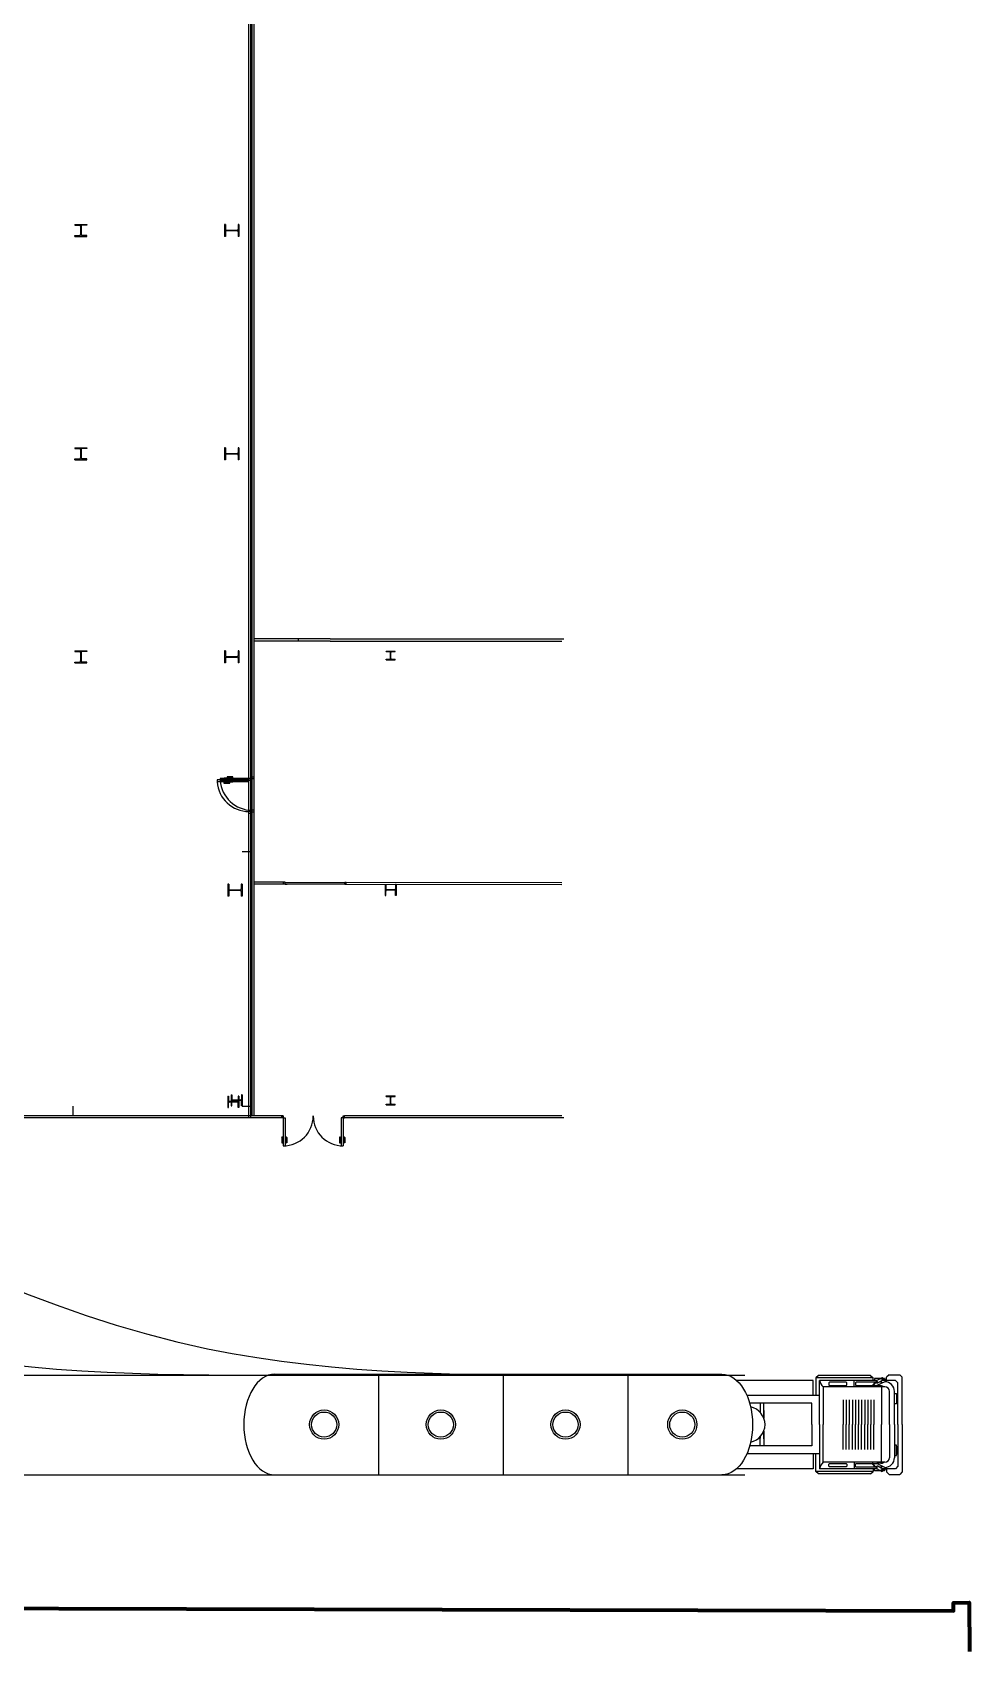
# Model space of a CAD drawing. Header units: millimetres. Extents: x 193743 to 194604, y 95927 to 96224.
# Drawn here: x 194532.5 to 194604.2, y 95982.5 to 96106.3 of the extents above; entities that cross this region are included whole.
import ezdxf

# ---------------------------------------------------------------- set-up
doc = ezdxf.new("R2010")
doc.units = ezdxf.units.MM
doc.linetypes.add('INPY-060812-B-0C$0$RAYITAS', pattern=[0.375, 0.25, -0.125])
for name, color, linetype in [('BASE-CAMIONES', 252, 'Continuous'), ('BASE-EDIFICIO PROCESO', 252, 'Continuous'), ('BASE-EDIFICIO PROCESO REACTORES TEXTO', 7, 'Continuous'), ('BASE-EDIFICO PROCESO PILARES', 252, 'Continuous'), ('BASE-TRAY_CAMIONES', 252, 'Continuous'), ('BASE-VALLADO', 7, 'Continuous')]:
    doc.layers.add(name, color=color, linetype=linetype)

# ---------------------------------------------------------------- blocks, each defined once
blk = doc.blocks.new('INPY-060812-B-0C$0$CAMION-16.5')
at = {"layer": 'BASE-CAMIONES'}
for p, q in [((-1188, 0), (-1250, -62)), ((0, 0), (-1188, 0)), ((0, 0), (1188, 0)), ((1188, 0), (1250, -62)), ((-1250, -331), (-1250, -62)), ((-1250, -331), (-1188, -393)), ((-1107, -393), (-1188, -393)), ((-1145, -447), (-1090, -391)), ((-1090, -398), (-1139, -453)), ((-1045, -107), (-1107, -169)), ((-1107, -169), (-1107, -408)), ((-1089, -391), (-1089, -398)), ((0, -107), (-1045, -107)), ((0, -194), (-830, -194)), ((0, -322), (-830, -322)), ((-777, -141), (-520, -141)), ((-777, -194), (-777, -141)), ((-752, -141), (-741, -131)), ((-741, -131), (-548, -131)), ((-548, -131), (-538, -141)), ((-520, -141), (-520, -194)), ((0, -107), (1045, -107)), ((0, -194), (830, -194)), ((0, -322), (830, -322)), ((520, -141), (520, -194)), ((777, -141), (520, -141)), ((548, -131), (538, -141)), ((741, -131), (548, -131)), ((752, -141), (741, -131)), ((777, -194), (777, -141)), ((1045, -107), (1107, -169)), ((1089, -391), (1089, -398)), ((1145, -447), (1090, -391)), ((1090, -398), (1139, -453)), ((1107, -169), (1107, -408)), ((1107, -393), (1188, -393)), ((1250, -331), (1188, -393)), ((1250, -331), (1250, -62)), ((-1234, -794), (-1173, -732)), ((-1234, -794), (-1234, -2099)), ((-1113, -626), (-1174, -515)), ((-1173, -732), (-1173, -2161)), ((-1109, -732), (-1173, -732)), ((-1158, -446), (-1158, -481)), ((-1144, -446), (-1158, -446)), ((-1158, -543), (-1158, -693)), ((-1158, -693), (-1107, -693)), ((-1152, -509), (-1145, -447)), ((-1152, -509), (-1142, -531)), ((-1138, -489), (-1142, -506)), ((-1142, -506), (-1135, -525)), ((-1135, -525), (-1142, -532)), ((-1139, -453), (-1139, -489)), ((-1107, -446), (-1132, -446)), ((-1114, -485), (-1043, -615)), ((-1107, -417), (-1107, -498)), ((-1107, -642), (-1107, -2072)), ((-1081, -626), (-1052, -686)), ((-1080, -626), (-1074, -620)), ((-1074, -619), (-1048, -677)), ((-1073, -438), (-976, -634)), ((-1065, -514), (-1051, -506)), ((-1065, -514), (-1065, -576)), ((-1065, -660), (-1065, -1156)), ((-1052, -686), (-968, -750)), ((-1035, -514), (-1051, -506)), ((-1048, -677), (-966, -735)), ((-970, -535), (-976, -634)), ((-976, -728), (-976, -629)), ((-976, -1156), (-976, -744)), ((-965, -735), (-967, -751)), ((-946, -438), (-946, -1983)), ((-946, -518), (0, -518)), ((-624, -708), (0, -708)), ((-624, -785), (0, -785)), ((946, -518), (0, -518)), ((624, -708), (0, -708)), ((624, -785), (0, -785)), ((946, -438), (946, -1983)), ((965, -735), (967, -751)), ((1048, -677), (966, -735)), ((1052, -686), (968, -750)), ((970, -535), (976, -634)), ((1073, -438), (976, -634)), ((976, -728), (976, -629)), ((976, -1156), (976, -744)), ((1035, -514), (1051, -506)), ((1114, -485), (1043, -615)), ((1074, -619), (1048, -677)), ((1065, -514), (1051, -506)), ((1081, -626), (1052, -686)), ((1065, -514), (1065, -576)), ((1065, -660), (1065, -1156)), ((1080, -626), (1074, -620)), ((1107, -417), (1107, -498)), ((1107, -446), (1132, -446)), ((1107, -642), (1107, -2072)), ((1158, -693), (1107, -693)), ((1109, -732), (1173, -732)), ((1113, -626), (1174, -515)), ((1142, -506), (1135, -525)), ((1135, -525), (1142, -532)), ((1138, -489), (1142, -506)), ((1139, -453), (1139, -489)), ((1152, -509), (1142, -531)), ((1144, -446), (1158, -446)), ((1152, -509), (1145, -447)), ((1158, -446), (1158, -481)), ((1158, -543), (1158, -693)), ((1234, -794), (1173, -732)), ((1173, -732), (1173, -2161)), ((1234, -794), (1234, -2099)), ((-946, -1206), (-1107, -1206)), ((-1049, -1172), (-1065, -1156)), ((-1049, -1172), (-991, -1172)), ((-976, -1156), (-991, -1172)), ((-624, -863), (0, -863)), ((-624, -940), (0, -940)), ((-624, -1018), (0, -1018)), ((-624, -1095), (0, -1095)), ((-624, -1173), (0, -1173)), ((624, -863), (0, -863)), ((624, -940), (0, -940)), ((624, -1018), (0, -1018)), ((624, -1095), (0, -1095)), ((624, -1173), (0, -1173)), ((946, -1206), (1107, -1206)), ((976, -1156), (991, -1172)), ((1049, -1172), (991, -1172)), ((1049, -1172), (1065, -1156)), ((-1045, -1392), (-1060, -1407)), ((-1060, -1407), (-1060, -1825)), ((-991, -1392), (-1045, -1392)), ((-976, -1407), (-991, -1392)), ((-976, -1825), (-976, -1407)), ((-624, -1250), (0, -1250)), ((-624, -1328), (0, -1328)), ((-624, -1405), (0, -1405)), ((-624, -1482), (0, -1482)), ((624, -1250), (0, -1250)), ((624, -1328), (0, -1328)), ((624, -1405), (0, -1405)), ((624, -1482), (0, -1482)), ((976, -1407), (991, -1392)), ((976, -1825), (976, -1407)), ((991, -1392), (1045, -1392)), ((1045, -1392), (1060, -1407)), ((1060, -1407), (1060, -1825)), ((-1060, -1825), (-1045, -1841)), ((-1045, -1841), (-991, -1841)), ((-991, -1841), (-976, -1825)), ((-946, -1983), (0, -1983)), ((946, -1983), (0, -1983)), ((991, -1841), (976, -1825)), ((1045, -1841), (991, -1841)), ((1060, -1825), (1045, -1841)), ((-1234, -2099), (-1173, -2161)), ((-1173, -2161), (-1109, -2161)), ((-1109, -2161), (-734, -2161)), ((0, -2072), (-1107, -2072)), ((-732, -2233), (-1107, -2233)), ((-1107, -2233), (-1107, -4152)), ((-732, -2072), (-732, -3893)), ((0, -2268), (-535, -2268)), ((-535, -2268), (-535, -3823)), ((0, -2072), (1107, -2072)), ((0, -2268), (535, -2268)), ((535, -2268), (535, -3823)), ((732, -2072), (732, -3893)), ((732, -2233), (1107, -2233)), ((1109, -2161), (734, -2161)), ((1107, -2233), (1107, -4152)), ((1173, -2161), (1109, -2161)), ((1234, -2099), (1173, -2161)), ((-164, -3469), (-535, -3469)), ((-535, -3559), (-304, -3559)), ((-356, -3469), (-164, -3469)), ((-304, -3559), (-338, -3559)), ((164, -3469), (535, -3469)), ((356, -3469), (164, -3469)), ((304, -3559), (338, -3559)), ((535, -3559), (304, -3559)), ((1260, -15731), (1260, -4519)), ((-1260, -6875), (1260, -6875)), ((-1260, -10000), (1260, -10000)), ((-1260, -13125), (1260, -13125))]:
    blk.add_line(p, q, dxfattribs=at)
at = {"layer": 'BASE-CAMIONES', "flags": 128}
blk.add_lwpolyline([(-1260, -15731), (-1260, -4519)], dxfattribs=at)
at = {"layer": 'BASE-CAMIONES'}
for centre, radius in [((0, -5512), 366), ((0, -5512), 315), ((0, -8438), 366), ((0, -8438), 315), ((0, -11562), 366), ((0, -11562), 315), ((0, -14487), 366), ((0, -14487), 315)]:
    blk.add_circle(centre, radius, dxfattribs=at)
for centre, radius, start, end in [((-830, -438), 243, 90, 180), ((-830, -438), 116, 90, 180), ((830, -438), 243, 0, 90), ((830, -438), 116, 0, 90), ((-1139, -511), 35.7, 105.9975, 186.1829), ((-1139, -511), 35.7, 46.1424, 89.9349), ((-1078, -622), 35.3, 184.9612, 291.5744), ((-1078, -622), 35.3, 301.6041, 46.255), ((-854, -535), 116, 142.7973, 180), ((854, -535), 116, 0, 37.2027), ((1078, -622), 35.3, 133.745, 238.3959), ((1078, -622), 35.3, 248.4256, 355.0388), ((1139, -511), 35.7, 90.0651, 133.8576), ((1139, -511), 35.7, 353.8171, 74.0025), ((-1175, -1760), 320, 282.305, 315.7713), ((1175, -1760), 320, 224.2287, 257.695), ((17, -3906), 473, 92.0943, 166.9153), ((-17, -3906), 473, 13.0847, 87.9057)]:
    blk.add_arc(centre, radius, start, end, dxfattribs=at)
at = {"layer": 'BASE-CAMIONES', "extrusion": (0, 0, -1)}
blk.add_ellipse((0, -4519), major_axis=(1260, 0), ratio=0.610693, start_param=3.141593, end_param=6.283185, dxfattribs=at)
at = {"layer": 'BASE-CAMIONES'}
blk.add_ellipse((0, -15731), major_axis=(1260, 0), ratio=0.610693, start_param=3.141593, end_param=6.283185, dxfattribs=at)
blk = doc.blocks.new('HEB360')
for p, q in [((90.216, -149.64), (90.516, -149.64)), ((90.216, -149.64), (90.216, -149.662)), ((90.216, -149.662), (90.333, -149.662)), ((90.36, -149.95), (90.36, -149.689)), ((90.372, -149.95), (90.372, -149.689)), ((90.399, -149.662), (90.516, -149.662)), ((90.516, -149.64), (90.516, -149.662)), ((90.216, -149.977), (90.333, -149.977)), ((90.216, -149.977), (90.216, -150)), ((90.216, -150), (90.516, -150)), ((90.399, -149.977), (90.516, -149.977)), ((90.516, -149.977), (90.516, -150))]:
    blk.add_line(p, q)
for centre, start, end in [((90.333, -149.689), 0, 90), ((90.399, -149.689), 90, 180), ((90.333, -149.95), 270, 0), ((90.399, -149.95), 180, 270)]:
    blk.add_arc(centre, 0.027, start, end)
blk = doc.blocks.new('HEB300')
for p, q in [((0, 0.3), (0.3, 0.3)), ((0, 0.3), (0, 0.281)), ((0, 0.281), (0.1175, 0.281)), ((0, 0.019), (0.1175, 0.019)), ((0, 0), (0, 0.019)), ((0, 0), (0.3, 0)), ((0.1445, 0.254), (0.1445, 0.046)), ((0.1555, 0.254), (0.1555, 0.046)), ((0.3, 0.281), (0.1825, 0.281)), ((0.3, 0.019), (0.1825, 0.019)), ((0.3, 0.3), (0.3, 0.281)), ((0.3, 0), (0.3, 0.019))]:
    blk.add_line(p, q)
for centre, start, end in [((0.1175, 0.254), 0, 90), ((0.1175, 0.046), 270, 0), ((0.1825, 0.254), 90, 180), ((0.1825, 0.046), 180, 270)]:
    blk.add_arc(centre, 0.027, start, end)
blk = doc.blocks.new('HEB280')
for p, q in [((0, 0.28), (0.28, 0.28)), ((0, 0.28), (0, 0.262)), ((0, 0.262), (0.111, 0.262)), ((0, 0), (0, 0.018)), ((0, 0.018), (0.111, 0.018)), ((0, 0), (0.28, 0)), ((0.135, 0.238), (0.135, 0.042)), ((0.145, 0.238), (0.145, 0.042)), ((0.28, 0.262), (0.169, 0.262)), ((0.28, 0.018), (0.169, 0.018)), ((0.28, 0.28), (0.28, 0.262)), ((0.28, 0), (0.28, 0.018))]:
    blk.add_line(p, q)
for centre, start, end in [((0.111, 0.238), 0.4189, 89.5811), ((0.111, 0.042), 270.4189, 359.5811), ((0.169, 0.238), 90.4189, 179.5811), ((0.169, 0.042), 180.4189, 269.5811)]:
    blk.add_arc(centre, 0.0242, start, end)
blk = doc.blocks.new('HEB220')
for p, q in [((0, -0.11), (0, 0.11)), ((0.016, 0.11), (0, 0.11)), ((0.016, 0.023), (0.016, 0.11)), ((0.189, 0.005), (0.034, 0.005)), ((0.207, 0.023), (0.207, 0.11)), ((0.223, 0.11), (0.207, 0.11)), ((0.223, -0.11), (0.223, 0.11)), ((0.016, -0.11), (0, -0.11)), ((0.016, -0.11), (0.016, -0.023)), ((0.189, -0.005), (0.034, -0.005)), ((0.207, -0.11), (0.207, -0.023)), ((0.223, -0.11), (0.207, -0.11))]:
    blk.add_line(p, q)
for centre, start, end in [((0.034, 0.023), 180, 270), ((0.189, 0.023), 270, 0), ((0.034, -0.023), 90, 180), ((0.189, -0.023), 0, 90)]:
    blk.add_arc(centre, 0.018, start, end)

msp = doc.modelspace()

# ---------------------------------------------------------------- linework, layer by layer
at = {"color": 252}
for p, q in [((194549.06, 96023.34, 0), (194549.06, 96128.75, 0)), ((194549.21, 96023.34, 0), (194549.21, 96128.91, 0)), ((194549.3, 96023.44, -0.32), (194549.3, 96128.86, -0.32)), ((194549.46, 96023.44, -0.32), (194549.46, 96129.01, -0.32)), ((194555.38, 96059.92, -0.32), (194573.13, 96059.92, -0.32)), ((194555.38, 96059.76, -0.32), (194572.98, 96059.76, -0.32)), ((194551.7, 96041.32, -0.32), (194549.46, 96041.32, -0.32)), ((194556.24, 96041.17, -0.32), (194549.46, 96041.17, -0.32)), ((194551.82, 96041.32, -0.32), (194572.98, 96041.3, -0.32)), ((194556.5, 96041.17, -0.32), (194572.98, 96041.15, -0.32)), ((194551.57, 96023.29, -0.32), (194510.1, 96023.29, -0.32)), ((194551.57, 96023.44, -0.32), (194510.25, 96023.44, -0.32)), ((194572.98, 96023.44, -0.32), (194556.37, 96023.44, -0.32)), ((194573.13, 96023.29, -0.32), (194556.37, 96023.29, -0.32))]:
    msp.add_line(p, q, dxfattribs=at)
at = {"layer": 'BASE-EDIFICIO PROCESO', "color": 252}
for p, q in [((194552.83, 96059.92, -0.32), (194552.72, 96059.92, -0.32)), ((194552.72, 96059.76, -0.32), (194552.73, 96059.76, -0.32)), ((194552.83, 96059.76, -0.32), (194552.73, 96059.76, -0.32)), ((194552.73, 96059.76, -0.32), (194552.73, 96059.76, -0.32)), ((194552.83, 96059.92, -0.32), (194552.83, 96059.76, -0.32)), ((194555.27, 96059.92, -0.32), (194555.11, 96059.92, -0.32)), ((194555.27, 96059.92, -0.32), (194555.38, 96059.92, -0.32)), ((194555.27, 96059.76, -0.32), (194555.36, 96059.76, -0.32)), ((194555.36, 96059.76, -0.32), (194555.36, 96059.76, -0.32)), ((194555.38, 96059.76, -0.32), (194555.36, 96059.76, -0.32)), ((194549.06, 96049.16, 0), (194546.62, 96049.16, 0)), ((194546.62, 96049.16, 0), (194546.62, 96049, 0)), ((194549.06, 96049, 0), (194546.62, 96049, 0)), ((194549.3, 96049.26, -0.32), (194546.86, 96049.26, -0.32)), ((194546.86, 96049.26, -0.32), (194546.86, 96049.11, -0.32)), ((194549.3, 96049.11, -0.32), (194546.86, 96049.11, -0.32)), ((194547.24, 96049.16, 0), (194547.11, 96049.16, 0)), ((194547.11, 96049.16, 0), (194547.11, 96049.16, 0)), ((194547.24, 96049, 0), (194547.11, 96049, 0)), ((194547.11, 96049, 0), (194547.11, 96049, 0)), ((194547.15, 96049.28, 0), (194547.15, 96049.16, 0)), ((194547.57, 96049.28, 0), (194547.15, 96049.28, 0)), ((194547.15, 96048.88, 0), (194547.15, 96049, 0)), ((194547.57, 96048.88, 0), (194547.15, 96048.88, 0)), ((194547.21, 96049.22, 0), (194547.21, 96049.16, 0)), ((194547.57, 96049.22, 0), (194547.21, 96049.22, 0)), ((194547.21, 96048.94, 0), (194547.21, 96049, 0)), ((194547.57, 96048.94, 0), (194547.21, 96048.94, 0)), ((194547.24, 96049.16, 0), (194547.24, 96049.16, 0)), ((194547.24, 96049, 0), (194547.24, 96049, 0)), ((194547.49, 96049.27, -0.32), (194547.36, 96049.27, -0.32)), ((194547.36, 96049.27, -0.32), (194547.36, 96049.26, -0.32)), ((194547.36, 96049.1, -0.32), (194547.36, 96049.11, -0.32)), ((194547.49, 96049.1, -0.32), (194547.36, 96049.1, -0.32)), ((194547.39, 96049.38, -0.32), (194547.39, 96049.27, -0.32)), ((194547.82, 96049.38, -0.32), (194547.39, 96049.38, -0.32)), ((194547.39, 96048.98, -0.32), (194547.39, 96049.1, -0.32)), ((194547.82, 96048.98, -0.32), (194547.39, 96048.98, -0.32)), ((194547.45, 96049.32, -0.32), (194547.45, 96049.27, -0.32)), ((194547.82, 96049.32, -0.32), (194547.45, 96049.32, -0.32)), ((194547.45, 96049.04, -0.32), (194547.45, 96049.1, -0.32)), ((194547.82, 96049.04, -0.32), (194547.45, 96049.04, -0.32)), ((194547.49, 96049.27, -0.32), (194547.49, 96049.26, -0.32)), ((194547.49, 96049.1, -0.32), (194547.49, 96049.11, -0.32)), ((194547.58, 96049.23, 0), (194547.58, 96049.26, 0)), ((194547.58, 96048.93, 0), (194547.58, 96048.9, 0)), ((194547.83, 96049.34, -0.32), (194547.83, 96049.37, -0.32)), ((194547.83, 96049.03, -0.32), (194547.83, 96049, -0.32)), ((194549.06, 96049.27, 0), (194549.21, 96049.27, 0)), ((194549.06, 96049.16, 0), (194549.21, 96049.16, 0)), ((194549.3, 96049.37, -0.32), (194549.46, 96049.37, -0.32)), ((194549.3, 96049.26, -0.32), (194549.46, 96049.26, -0.32)), ((194549.21, 96046.72, 0), (194549.06, 96046.72, 0)), ((194549.06, 96046.6, 0), (194549.21, 96046.6, 0)), ((194549.46, 96046.82, -0.32), (194549.3, 96046.82, -0.32)), ((194549.3, 96046.71, -0.32), (194549.46, 96046.71, -0.32)), ((194551.7, 96041.17, -0.32), (194551.7, 96041.32, -0.32)), ((194551.7, 96041.32, -0.32), (194551.72, 96041.32, -0.32)), ((194551.82, 96041.17, -0.32), (194551.7, 96041.17, -0.32)), ((194551.82, 96041.32, -0.32), (194551.72, 96041.32, -0.32)), ((194551.72, 96041.32, -0.32), (194551.72, 96041.32, -0.32)), ((194551.82, 96041.17, -0.32), (194551.82, 96041.32, -0.32)), ((194551.82, 96041.17, -0.32), (194551.97, 96041.17, -0.32)), ((194556.39, 96041.17, -0.32), (194556.24, 96041.17, -0.32)), ((194556.39, 96041.17, -0.32), (194556.39, 96041.32, -0.32)), ((194556.39, 96041.32, -0.32), (194556.49, 96041.32, -0.32)), ((194556.39, 96041.17, -0.32), (194556.5, 96041.17, -0.32)), ((194556.49, 96041.32, -0.32), (194556.49, 96041.32, -0.32)), ((194556.5, 96041.32, -0.32), (194556.49, 96041.32, -0.32)), ((194556.5, 96041.17, -0.32), (194556.5, 96041.32, -0.32)), ((194551.57, 96023.29, -0.32), (194551.57, 96023.44, -0.32)), ((194551.57, 96023.44, -0.32), (194551.59, 96023.44, -0.32)), ((194551.68, 96023.29, -0.32), (194551.57, 96023.29, -0.32)), ((194551.68, 96023.44, -0.32), (194551.59, 96023.44, -0.32)), ((194551.59, 96023.44, -0.32), (194551.59, 96023.44, -0.32)), ((194551.68, 96023.44, -0.32), (194551.68, 96021.15, -0.32)), ((194551.68, 96023.29, -0.32), (194551.68, 96023.44, -0.32)), ((194551.68, 96023.29, -0.32), (194551.68, 96021.15, -0.32)), ((194551.68, 96023.29, -0.32), (194551.83, 96023.29, -0.32)), ((194551.83, 96023.29, -0.32), (194551.83, 96021.16, -0.32)), ((194556.1, 96023.29, -0.32), (194556.1, 96021.16, -0.32)), ((194556.26, 96023.29, -0.32), (194556.1, 96023.29, -0.32)), ((194556.26, 96023.44, -0.32), (194556.26, 96021.15, -0.32)), ((194556.26, 96023.44, -0.32), (194556.26, 96021.15, -0.32)), ((194556.26, 96023.29, -0.32), (194556.26, 96023.44, -0.32)), ((194556.26, 96023.44, -0.32), (194556.35, 96023.44, -0.32)), ((194556.26, 96023.29, -0.32), (194556.26, 96021.15, -0.32)), ((194556.26, 96023.29, -0.32), (194556.37, 96023.29, -0.32)), ((194556.35, 96023.44, -0.32), (194556.35, 96023.44, -0.32)), ((194556.37, 96023.44, -0.32), (194556.35, 96023.44, -0.32)), ((194556.37, 96023.29, -0.32), (194556.37, 96023.44, -0.32)), ((194551.56, 96021.8, -0.32), (194551.56, 96021.38, -0.32)), ((194551.6, 96021.82, -0.32), (194551.57, 96021.82, -0.32)), ((194551.62, 96021.8, -0.32), (194551.62, 96021.44, -0.32)), ((194551.89, 96021.8, -0.32), (194551.89, 96021.44, -0.32)), ((194551.91, 96021.82, -0.32), (194551.94, 96021.82, -0.32)), ((194551.96, 96021.8, -0.32), (194551.96, 96021.38, -0.32)), ((194555.98, 96021.8, -0.32), (194555.98, 96021.38, -0.32)), ((194556.03, 96021.82, -0.32), (194556, 96021.82, -0.32)), ((194556.04, 96021.8, -0.32), (194556.04, 96021.44, -0.32)), ((194556.32, 96021.8, -0.32), (194556.32, 96021.44, -0.32)), ((194556.34, 96021.82, -0.32), (194556.37, 96021.82, -0.32)), ((194556.38, 96021.8, -0.32), (194556.38, 96021.38, -0.32)), ((194551.56, 96021.38, -0.32), (194551.67, 96021.38, -0.32)), ((194551.62, 96021.44, -0.32), (194551.67, 96021.44, -0.32)), ((194551.67, 96021.47, -0.32), (194551.67, 96021.34, -0.32)), ((194551.67, 96021.47, -0.32), (194551.68, 96021.47, -0.32)), ((194551.67, 96021.34, -0.32), (194551.68, 96021.34, -0.32)), ((194551.84, 96021.47, -0.32), (194551.83, 96021.47, -0.32)), ((194551.84, 96021.34, -0.32), (194551.83, 96021.34, -0.32)), ((194551.84, 96021.47, -0.32), (194551.84, 96021.34, -0.32)), ((194551.89, 96021.44, -0.32), (194551.84, 96021.44, -0.32)), ((194551.96, 96021.38, -0.32), (194551.84, 96021.38, -0.32)), ((194555.98, 96021.38, -0.32), (194556.1, 96021.38, -0.32)), ((194556.04, 96021.44, -0.32), (194556.1, 96021.44, -0.32)), ((194556.1, 96021.47, -0.32), (194556.1, 96021.34, -0.32)), ((194556.1, 96021.47, -0.32), (194556.1, 96021.47, -0.32)), ((194556.1, 96021.34, -0.32), (194556.1, 96021.34, -0.32)), ((194556.27, 96021.47, -0.32), (194556.26, 96021.47, -0.32)), ((194556.27, 96021.34, -0.32), (194556.26, 96021.34, -0.32)), ((194556.27, 96021.47, -0.32), (194556.27, 96021.34, -0.32)), ((194556.32, 96021.44, -0.32), (194556.27, 96021.44, -0.32)), ((194556.38, 96021.38, -0.32), (194556.27, 96021.38, -0.32))]:
    msp.add_line(p, q, dxfattribs=at)
for centre, radius, start, end in [((194549.06, 96049.16, 0), 2.44, 183.5833, 270), ((194549.3, 96049.26, -0.32), 2.44, 183.5833, 270), ((194547.57, 96049.26, 0), 0.0153, 0, 90), ((194547.57, 96049.23, 0), 0.0153, 270, 0), ((194547.57, 96048.93, 0), 0.0153, 0, 90), ((194547.57, 96048.9, 0), 0.0153, 270, 0), ((194547.82, 96049.37, -0.32), 0.0153, 0, 90), ((194547.82, 96049.34, -0.32), 0.0153, 270, 0), ((194547.82, 96049.03, -0.32), 0.0153, 0, 90), ((194547.82, 96049, -0.32), 0.0153, 270, 0), ((194551.68, 96023.44, -0.32), 2.29, 270, 0), ((194556.26, 96023.44, -0.32), 2.29, 180, 270), ((194551.57, 96021.8, -0.32), 0.0153, 89.9954, 179.9954), ((194551.6, 96021.8, -0.32), 0.0153, 359.9954, 89.9954), ((194551.91, 96021.8, -0.32), 0.0153, 89.9954, 179.9954), ((194551.94, 96021.8, -0.32), 0.0153, 359.9954, 89.9954), ((194556, 96021.8, -0.32), 0.0153, 90.0046, 180.0046), ((194556.03, 96021.8, -0.32), 0.0153, 0.0046, 90.0046), ((194556.34, 96021.8, -0.32), 0.0153, 90.0046, 180.0046), ((194556.37, 96021.8, -0.32), 0.0153, 0.0046, 90.0046)]:
    msp.add_arc(centre, radius, start, end, dxfattribs=at)
at = {"layer": 'BASE-EDIFICIO PROCESO REACTORES TEXTO', "color": 252}
for p, q in [((194555.11, 96059.92, -0.32), (194549.46, 96059.92, -0.32)), ((194555.27, 96059.76, -0.32), (194549.46, 96059.76, -0.32)), ((194548.54, 96043.68, -0.32), (194549.3, 96043.68, -0.32)), ((194535.6, 96024.2, -0.32), (194535.6, 96023.44, -0.32)), ((194548.54, 96024.2, -0.32), (194549.3, 96024.2, -0.32))]:
    msp.add_line(p, q, dxfattribs=at)
at = {"layer": 'BASE-TRAY_CAMIONES', "color": 252, "linetype": 'INPY-060812-B-0C$0$RAYITAS', "ltscale": 3000, "elevation": 0, "flags": 128}
for points in [[(194510.91, 96003.63), (194554.02, 96003.62)], [(194554.03, 96003.63), (194586.96, 96003.63)], [(194493.29, 95996), (194560.31, 95996)], [(194554.21, 95996), (194586.96, 95996)]]:
    msp.add_lwpolyline(points, dxfattribs=at)
at = {"layer": 'BASE-TRAY_CAMIONES', "color": 252, "linetype": 'INPY-060812-B-0C$0$RAYITAS', "ltscale": 3000}
for points in [[(194462.93, 96070.61, 0), (194469.64, 96037.19, 0), (194473.51, 96031.03, 0), (194487.03, 96020.81, 0), (194522.96, 96005.64, 0), (194553.83, 96003.63, 0)], [(194485.87, 96070.61, 0), (194492.58, 96037.19, 0), (194496.44, 96031.03, 0), (194509.97, 96020.81, 0), (194545.9, 96005.64, 0), (194576.77, 96003.63, 0)]]:
    msp.add_spline(points, degree=3, dxfattribs=at)
at = {"layer": 'BASE-VALLADO', "color": 252, "lineweight": 100, "elevation": 0, "flags": 128}
msp.add_lwpolyline([(194328.24, 95985.87), (194473.99, 95985.81), (194482.23, 95985.79), (194489.14, 95985.7), (194493.44, 95985.62), (194493.44, 95986.21), (194495.27, 95986.22), (194495.26, 95985.63), (194522.88, 95985.79), (194522.88, 95986.4), (194524.71, 95986.41), (194524.71, 95985.8), (194602.92, 95985.59), (194602.91, 95986.2), (194604.13, 95986.22), (194604.15, 95982.48)], dxfattribs=at)

# ---------------------------------------------------------------- block references
at = {"layer": 'BASE-CAMIONES', "color": 252, "xscale": 0.00305071382962129, "yscale": 0.00305071382962129, "zscale": 0.00305071382962129, "rotation": 270}
msp.add_blockref('INPY-060812-B-0C$0$CAMION-16.5', (194599, 95999.84, 0), dxfattribs=at)
at = {"layer": 'BASE-EDIFICO PROCESO PILARES', "color": 252, "xscale": 3.05071382962129, "yscale": 3.05071382962129, "zscale": 3.05071382962129}
for p in [(194535.75, 96090.71, 0), (194535.75, 96073.63, 0), (194535.75, 96058.1, 0)]:
    msp.add_blockref('HEB300', p, dxfattribs=at)
at = {"layer": 'BASE-EDIFICO PROCESO PILARES', "color": 252, "xscale": 3.05071382962129, "yscale": 3.05071382962129, "zscale": 3.05071382962129, "rotation": 270}
for name, p in [('HEB360', (195004.8, 96366.85, 0)), ('HEB360', (195004.8, 96349.77, 0)), ('HEB360', (195004.8, 96334.24, 0)), ('HEB220', (194559.89, 96059, -0.32)), ('HEB360', (195005.05, 96316.4, -0.32)), ('HEB280', (194559.46, 96041.15, -0.32)), ('HEB280', (194547.44, 96024.95, 0)), ('HEB280', (194547.44, 96024.95, 0)), ('HEB280', (194547.69, 96025.06, -0.32)), ('HEB280', (194547.69, 96025.06, -0.32)), ('HEB220', (194559.89, 96024.97, -0.32))]:
    msp.add_blockref(name, p, dxfattribs=at)

doc.saveas('drawing.dxf')
